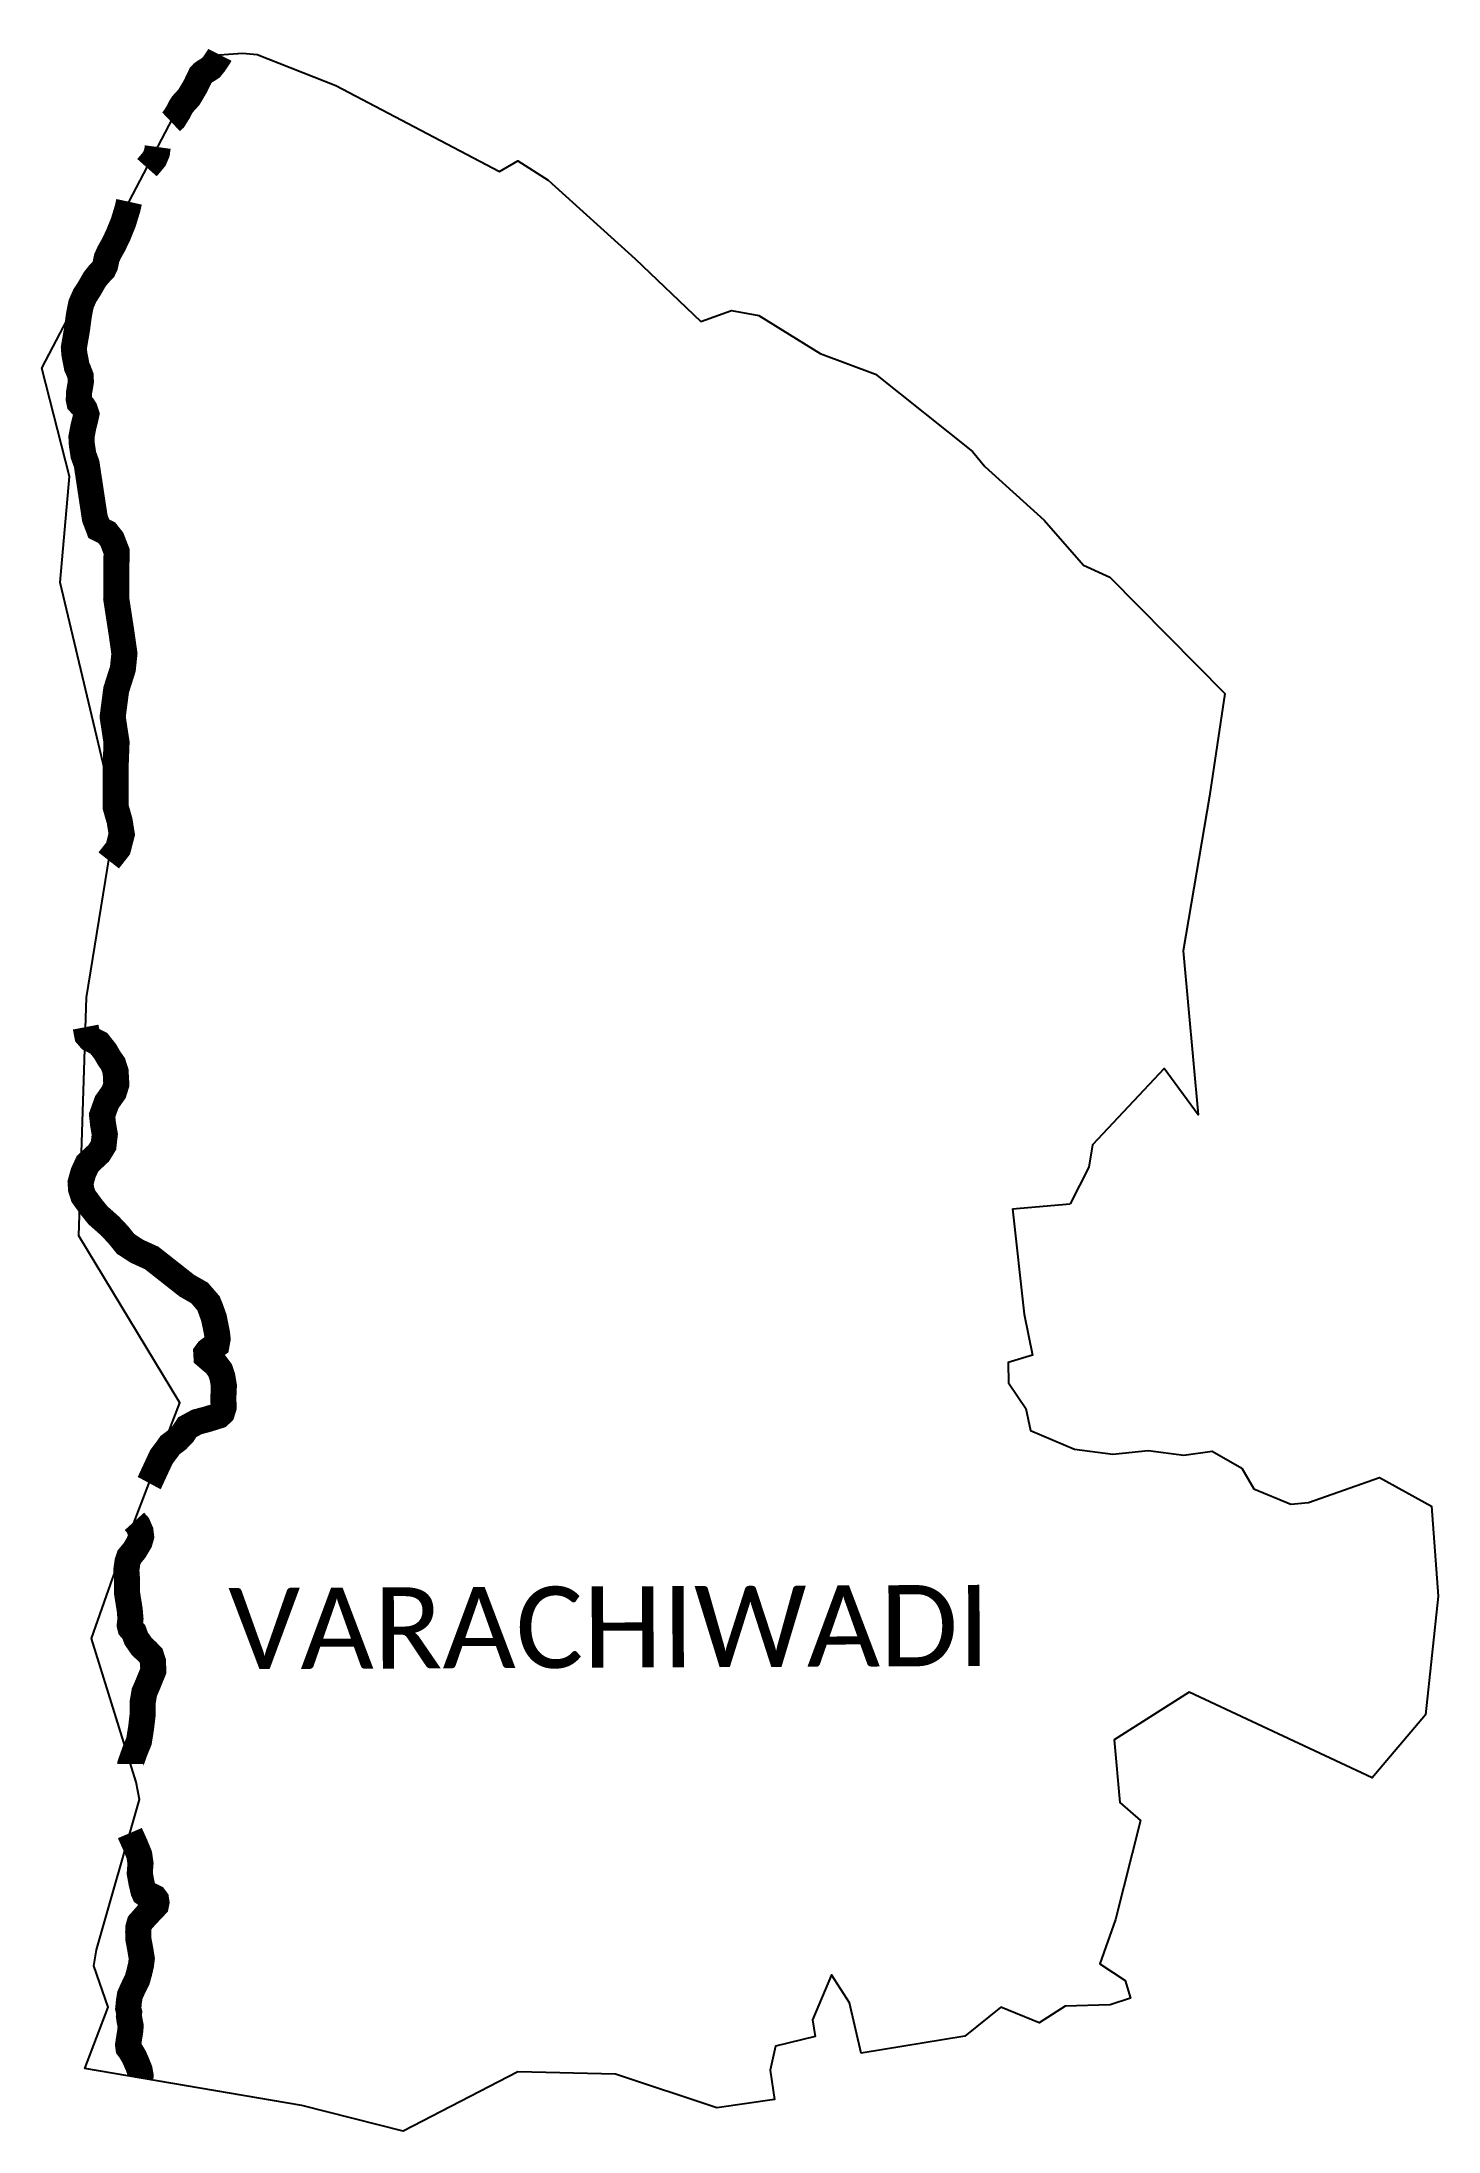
# Model space of a CAD drawing. Header units: metres. Extents: x 319276 to 321956, y 1850997 to 1855009.
import ezdxf

# ---------------------------------------------------------------- set-up
doc = ezdxf.new("R2010")
doc.units = ezdxf.units.M
doc.layers.add('NATURALLY PROTECTED', color=3, linetype='Continuous')
doc.layers.add('VILLAGE NAME', color=250, linetype='Continuous')
doc.styles.get("Standard").update_dxf_attribs({"font": 'simplex.shx'})

msp = doc.modelspace()

# ---------------------------------------------------------------- linework, layer by layer
at = {"color": 4, "flags": 128}
for points in [[(321139.1, 1852768.1), (321161.8, 1852566.3), (321178, 1852487.1), (321130.9, 1852473.6), (321131.8, 1852434), (321165.1, 1852384.7), (321173.7, 1852342.9), (321258.7, 1852306.7), (321332, 1852297.2), (321400.1, 1852304.1), (321468.4, 1852295.5), (321522.8, 1852303), (321579.3, 1852270.4), (321602.6, 1852231), (321673.8, 1852201.3), (321707.2, 1852204.7), (321844, 1852252.7), (321943.9, 1852197.5), (321956.4, 1852024.6), (321932.3, 1851796.7), (321829.8, 1851676.1), (321478.6, 1851840.5), (321334.3, 1851748.8), (321345.1, 1851628.7), (321385.2, 1851593.9), (321337.2, 1851403.9), (321307.1, 1851318.5), (321355.5, 1851286.8), (321365.9, 1851253.1), (321327.1, 1851240.2), (321240.7, 1851237.3), (321190.6, 1851205.4), (321117.2, 1851235.3), (321047.8, 1851180), (320848.8, 1851147), (320826.6, 1851244), (320792, 1851297.4), (320755.5, 1851211.1), (320760.7, 1851179), (320684.8, 1851160.8), (320674.4, 1851114.8), (320682.7, 1851058.2), (320571.7, 1851042.5), (320377.3, 1851107.1), (320189.8, 1851111.1), (319970.2, 1850997.3), (319775.3, 1851046.4), (319359.1, 1851118), (319404, 1851235.8), (319376, 1851314.6), (319381.4, 1851345.6), (319463.9, 1851634.4), (319457.4, 1851667.6), (319371.7, 1851943.1), (319412.5, 1852060.1), (319541.5, 1852395.8), (319347.4, 1852716.5), (319362.3, 1853174), (319418.1, 1853520.9), (319311.3, 1853971), (319329.6, 1854174.5), (319276.3, 1854382.2), (319590.7, 1854982.4), (319661.8, 1854987), (319689.8, 1854984.6), (319840.5, 1854925), (320154.9, 1854760.1), (320189.7, 1854780.3), (320248.2, 1854743.6), (320415.1, 1854592.1), (320541.3, 1854471.9), (320600.1, 1854493.4), (320652.5, 1854483.6), (320770, 1854410.7), (320876.7, 1854371.2), (321062.9, 1854222.7), (321086.3, 1854193.9), (321200.4, 1854090.4), (321275.4, 1854004.2), (321326.5, 1853981.5), (321546.9, 1853757.9), (321517.6, 1853560.8), (321466.7, 1853264), (321496, 1852948.7), (321430.6, 1853037.6), (321292.8, 1852891.4), (321286, 1852848.2), (321250, 1852777.7)], [(321139.1, 1852768.1), (321250, 1852777.7)]]:
    msp.add_lwpolyline(points, dxfattribs=at)
at = {"layer": 'NATURALLY PROTECTED', "const_width": 50, "flags": 128}
for points in [[(319618, 1854984.1), (319616.2, 1854980.6), (319607.8, 1854967.9), (319601.1, 1854959.5), (319596.1, 1854956.1), (319589.1, 1854951.9), (319584.7, 1854948.7), (319581.4, 1854945.2), (319579, 1854940.1), (319571, 1854923.5), (319558.7, 1854902.7), (319546.4, 1854889.2), (319543, 1854883.8), (319539.1, 1854875.9), (319529.7, 1854860.7), (319524.3, 1854855.6)], [(319498.8, 1854807), (319497.3, 1854796.1), (319492.2, 1854784.1), (319482.8, 1854772.8), (319478.1, 1854767.5)], [(319443.8, 1854701.9), (319441, 1854689.2), (319436.5, 1854674.5), (319432.8, 1854662.4), (319422.8, 1854637.6), (319413.6, 1854618.7), (319405.7, 1854604.6), (319400.9, 1854594), (319397.8, 1854579.2), (319394.3, 1854571.9), (319385.2, 1854562.4), (319377.8, 1854553), (319367.5, 1854535), (319358.8, 1854521.6), (319351.8, 1854505.7), (319348.2, 1854488), (319346.6, 1854477.6), (319343.9, 1854456.8), (319337.9, 1854422.1), (319338.7, 1854410.3), (319343.6, 1854384.9), (319346.9, 1854377.6), (319350.8, 1854367.3), (319351.4, 1854356.6), (319347.9, 1854336.2), (319347.3, 1854322.5), (319348.6, 1854316.2), (319355.6, 1854308.5), (319358.8, 1854303.5), (319361.9, 1854294.1), (319359.4, 1854282.8), (319356.2, 1854270.4), (319352.4, 1854250.2), (319353.2, 1854235.4), (319356.3, 1854215.4), (319362.4, 1854198.6), (319371.1, 1854140.8), (319378.2, 1854094), (319385.1, 1854076.1), (319385.8, 1854074.2), (319400.9, 1854066.6), (319410.9, 1854053.9), (319419.8, 1854030.7), (319419.1, 1853940.3), (319428.9, 1853876.8), (319434.9, 1853834.5), (319431.9, 1853805.1), (319419.1, 1853765), (319412.3, 1853712.9), (319419.8, 1853663.8), (319418.3, 1853624.5), (319418, 1853579.9), (319418, 1853540.1), (319425.6, 1853513.6), (319429.8, 1853487.6), (319422.7, 1853460.2), (319404.7, 1853437.3)], [(319360.5, 1853117.3), (319363.6, 1853101.2), (319369.3, 1853094.6), (319385.8, 1853086.1), (319398.1, 1853070.5), (319404.8, 1853058.6), (319413.3, 1853046.4), (319418, 1853031.7), (319419.4, 1853007.6), (319414.7, 1852992.4), (319401, 1852973), (319392, 1852947.8), (319393.9, 1852930.7), (319397.2, 1852911.3), (319394.8, 1852890.1), (319385.8, 1852875.4), (319364.1, 1852855.1), (319356, 1852837.6), (319350.8, 1852819), (319351.7, 1852806), (319352.7, 1852803.1), (319356, 1852792.8), (319369.9, 1852773.6), (319384, 1852756), (319406.8, 1852735.8), (319422.6, 1852719.1), (319437.4, 1852700.8), (319458.9, 1852686.9), (319487.1, 1852674.1), (319554.6, 1852620.9), (319579.1, 1852606.9), (319596.1, 1852587.1), (319600.2, 1852577.1), (319606.7, 1852558.8), (319612.6, 1852529.5), (319613.8, 1852518.7), (319611.7, 1852507.2), (319604.8, 1852502.5), (319598.2, 1852498.2), (319595, 1852495.6), (319592, 1852491.5), (319592.4, 1852484.9), (319598.9, 1852479.3), (319610, 1852470), (319618.6, 1852458.4), (319623, 1852445.2), (319625.8, 1852428.3), (319624.7, 1852403.9), (319625.4, 1852387.6), (319622.1, 1852377), (319616.5, 1852371.5), (319593.9, 1852364.4), (319573.9, 1852359.1), (319555.5, 1852349.1), (319547.4, 1852336.6), (319536.2, 1852325), (319522.3, 1852314.6), (319516.7, 1852306.5), (319505.9, 1852292.2), (319493.5, 1852265.5), (319483.7, 1852244.4), (319482.3, 1852241.8)], [(319454.1, 1852168.3), (319460.5, 1852161.2), (319465.8, 1852149), (319467, 1852139.2), (319464, 1852128.6), (319454, 1852112.1), (319443.8, 1852099.8), (319440.8, 1852090.7), (319438.6, 1852075.1), (319440.1, 1852052.9), (319440, 1852030), (319442.8, 1852012.5), (319445.1, 1851997.9), (319446.5, 1851981.6), (319445.1, 1851969), (319446.5, 1851963.2), (319452.8, 1851956.2), (319457.7, 1851943.1), (319468.2, 1851927.9), (319478.1, 1851918.8), (319486, 1851910.5), (319489.8, 1851898.5), (319490.3, 1851881.2), (319479.7, 1851855.2), (319473.2, 1851840.1), (319469.7, 1851819.6), (319469.7, 1851795.6), (319467, 1851772.5), (319462.8, 1851746.1), (319454.8, 1851726.6), (319446.5, 1851703.2), (319446.5, 1851702.5)], [(319445.4, 1851569.8), (319447.1, 1851565.8), (319455.4, 1851547.4), (319463.4, 1851527.9), (319465.8, 1851511.3), (319464.3, 1851492.6), (319467.6, 1851474.4), (319471.4, 1851458.4), (319473.3, 1851454), (319476.9, 1851451.4), (319486.6, 1851449.1), (319492.6, 1851446.2), (319495.6, 1851442.2), (319496.4, 1851436.8), (319495.3, 1851431.1), (319488, 1851423.2), (319478.3, 1851413.2), (319464.1, 1851397.2), (319461.8, 1851389.1), (319461.3, 1851379.9), (319461.8, 1851365.6), (319465.1, 1851347.9), (319467.2, 1851335.1), (319468.2, 1851328.7), (319466.7, 1851316.6), (319463.3, 1851301.9), (319459.6, 1851288.4), (319450.9, 1851270.8), (319445.4, 1851258.5), (319443.5, 1851246.5), (319442.2, 1851232.8), (319444, 1851225.5), (319443.5, 1851218.6), (319444.8, 1851209.6), (319446.9, 1851199.2), (319446, 1851188.9), (319444.1, 1851177.6), (319441.9, 1851163.1), (319442.7, 1851157), (319446.8, 1851151.4), (319453.4, 1851140.3), (319459.7, 1851126), (319464.1, 1851114.9), (319466, 1851103.9), (319465.6, 1851099.7)]]:
    msp.add_lwpolyline(points, dxfattribs=at)

# ---------------------------------------------------------------- texts
at = {"layer": 'VILLAGE NAME', "insert": (319634.2, 1852040.3), "char_height": 155.989, "attachment_point": 1, "rotation": 0.2435}
msp.add_mtext_dynamic_manual_height_columns('{\\fCalibri|b0|i0|c0|p34;VARACHIWADI}', width=2190.592, gutter_width=779.9, heights=[0], dxfattribs=at)

doc.saveas('drawing.dxf')
